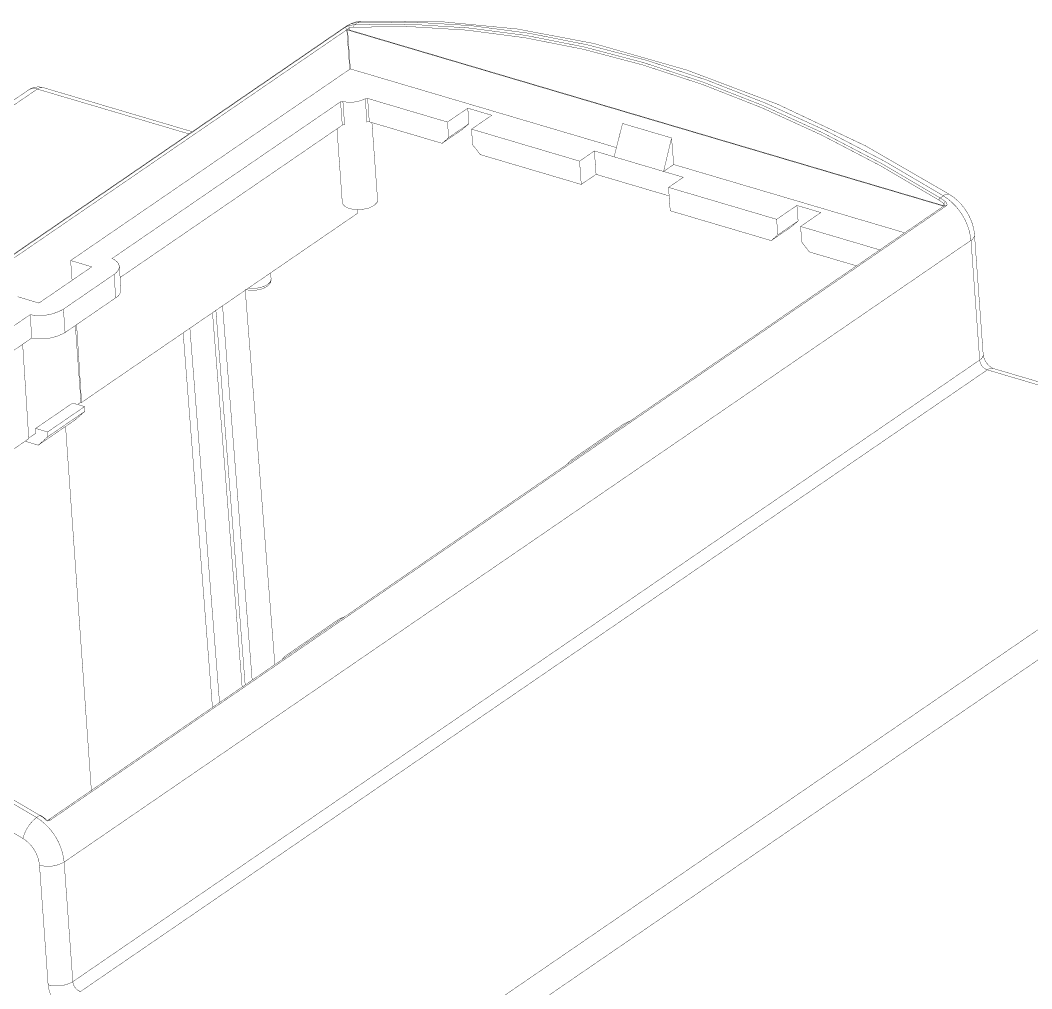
# Model space of a CAD drawing. Header units: inches. Extents: x 0 to 35.2, y -0.7 to 15.9.
# Drawn here: x 31.67 to 33.172, y 12.066 to 13.504 of the extents above; entities that cross this region are included whole.
import ezdxf

# ---------------------------------------------------------------- set-up
doc = ezdxf.new("R2010")
doc.units = ezdxf.units.IN
doc.header["$MEASUREMENT"] = 0
doc.layers.add('Dimensions', color=6, linetype='Continuous')

msp = doc.modelspace()

# ---------------------------------------------------------------- linework, layer by layer
at = {"layer": 'Dimensions', "const_width": 0.0005}
for points in [[(32.1675, 13.5015, -0.038601), (32.1777, 13.503)], [(32.1777, 13.503, -0.068182), (32.5214, 13.4699)], [(32.1519, 13.493, -0.009733), (32.1532, 13.4938)], [(32.1519, 13.493, -0.125217), (32.1527, 13.493)], [(32.1527, 13.493, -0.314263), (32.1552, 13.4901)], [(32.1532, 13.4938, -0.014351), (32.1547, 13.4946)], [(32.1535, 13.495, -0.141545), (32.1712, 13.5007)], [(32.1538, 13.4947, -0.008529), (32.1582, 13.4974)], [(32.1547, 13.4946, -0.014068), (32.1564, 13.4954)], [(32.1567, 13.4913, -0.027592), (32.1552, 13.4901)], [(32.1564, 13.4954, -0.036632), (32.1592, 13.4965)], [(32.1564, 13.4898, -0.129194), (32.159, 13.4898)], [(32.1582, 13.4974, -0.070503), (32.1675, 13.5015)], [(32.1587, 13.493, -0.174348), (32.1585, 13.4954)], [(32.1585, 13.4954, -0.091984), (32.1588, 13.496)], [(32.1588, 13.496, -0.048112), (32.1592, 13.4965)], [(32.1587, 13.493, -0.049919), (32.1657, 13.494)], [(32.1592, 13.4965, -0.049919), (32.1665, 13.4975)], [(32.1657, 13.494, -0.306461), (32.1665, 13.4975)], [(32.5214, 13.4699, -0.082162), (33.0503, 13.2456)], [(32.1595, 13.4315, -0.085324), (32.1605, 13.432)], [(31.6824, 13.4006, -0.225811), (31.7047, 13.4042)], [(31.6824, 13.4006, -0.230341), (31.6956, 13.4021)], [(31.6956, 13.4021, -0.237149), (31.7047, 13.4042)], [(32.1459, 13.3832, -0.189175), (32.1494, 13.3837)], [(32.1826, 13.3878, -0.17426), (32.1494, 13.3837)], [(32.1826, 13.3878, -0.186019), (32.1861, 13.3882)], [(32.1851, 13.3531, -0.186019), (32.1886, 13.3535)], [(32.1485, 13.3485, -0.189175), (32.1519, 13.349)], [(33.0343, 13.2373, -0.166135), (33.0363, 13.2404)], [(33.0343, 13.2373, -0.029903), (33.0417, 13.232)], [(33.0363, 13.2404, -0.029903), (33.044, 13.2349)], [(33.041, 13.2436, -0.291684), (33.0503, 13.2456)], [(33.041, 13.2436, -0.229305), (33.082, 13.1775)], [(33.0417, 13.232, -0.016332), (33.042, 13.2327)], [(33.0417, 13.232, -0.023434), (33.0424, 13.231)], [(33.042, 13.2327, -0.049036), (33.043, 13.234)], [(33.043, 13.234, -0.054322), (33.044, 13.2349)], [(33.044, 13.2349, -0.112893), (33.046, 13.2325)], [(33.046, 13.2325, -0.078876), (33.0464, 13.2311)], [(33.0503, 13.2456, -0.137588), (33.0794, 13.2132)], [(33.0424, 13.231, -0.030101), (33.0426, 13.2304)], [(33.0424, 13.2278, -0.10119), (33.0425, 13.2287)], [(33.0425, 13.2287, -0.14246), (33.043, 13.2293)], [(33.0426, 13.2304, -0.050595), (33.0428, 13.2298)], [(33.0428, 13.2298, -0.053422), (33.0428, 13.2293)], [(33.043, 13.2293, -0.148287), (33.0437, 13.2296)], [(33.0437, 13.2296, -0.197606), (33.0455, 13.2289)], [(33.0464, 13.2311, -0.242607), (33.0455, 13.2289)], [(33.0794, 13.2132, -0.099659), (33.0872, 13.1856)], [(33.0872, 13.1856, -0.274621), (33.082, 13.1775)], [(32.0416, 13.1143, -0.088659), (32.0379, 13.11)], [(32.0425, 13.1196, -0.193026), (32.0416, 13.1143)], [(31.8199, 13.1043, -0.266423), (31.8121, 13.0922)], [(32.0191, 13.1036, -0.140613), (32.0042, 13.105)], [(32.0379, 13.11, -0.159117), (32.0191, 13.1036)], [(31.7344, 13.0753, -0.180116), (31.685, 13.0671)], [(31.7369, 13.0406, -0.180116), (31.6875, 13.0325)], [(33.1001, 13.0079, -0.27419), (33.0949, 12.9998)], [(33.1079, 12.9923, -0.164562), (33.1001, 13.0079)], [(33.1062, 12.9852, -0.290623), (33.0949, 12.9998)], [(33.1153, 12.9872, -0.121239), (33.1079, 12.9923)], [(33.1062, 12.9852, -0.237149), (33.1153, 12.9872)], [(32.5646, 12.9037, -0.064976), (32.5758, 12.9091)], [(32.4829, 12.8454, -0.12466), (32.4894, 12.8521)], [(32.141, 12.6133, -0.064976), (32.1522, 12.6187)], [(32.0592, 12.5549, -0.12466), (32.0658, 12.5617)], [(31.6743, 12.2895, -0.166135), (31.6946, 12.3206)], [(31.6946, 12.3206, -0.229305), (31.7355, 12.2544)], [(31.6993, 12.3238, -0.2917), (31.7002, 12.324)], [(31.6993, 12.3238, -0.029903), (31.707, 12.3183)], [(31.707, 12.3183, -0.171812), (31.7077, 12.3186)], [(31.71, 12.3166, -0.067849), (31.707, 12.3183)], [(31.7077, 12.3186, -0.436947), (31.7079, 12.3181)], [(31.7079, 12.3181, -0.028303), (31.7078, 12.3176)], [(31.7085, 12.3168, -0.014043), (31.7078, 12.3176)], [(31.7092, 12.3162, -0.038475), (31.7085, 12.3168)], [(31.71, 12.3156, -0.04622), (31.7092, 12.3162)], [(31.7117, 12.3161, -0.047526), (31.71, 12.3166)], [(31.7116, 12.3155, -0.10119), (31.7117, 12.3164)], [(31.7117, 12.3164, -0.14246), (31.7122, 12.317)], [(31.7133, 12.3161, -0.084806), (31.7117, 12.3161)], [(31.7122, 12.317, -0.148287), (31.7129, 12.3173)], [(31.7129, 12.3173, -0.197606), (31.7147, 12.3165)], [(31.7147, 12.3165, -0.064345), (31.7133, 12.3161)], [(31.7116, 12.3155, -0.259133), (31.71, 12.3156)], [(31.6743, 12.2895, -0.229305), (31.6989, 12.2498)], [(31.7355, 12.2544, -0.200602), (31.6989, 12.2498)], [(31.7484, 12.0768, -0.200602), (31.7117, 12.0722)], [(31.7597, 12.0621, -0.290623), (31.7484, 12.0768)], [(31.7398, 12.0306, -0.251052), (31.7117, 12.0722)]]:
    msp.add_lwpolyline(points, format="xyb", dxfattribs=at)
for points in [[(32.1712, 13.5007), (32.1744, 13.5024)], [(32.1744, 13.5024), (32.1777, 13.503)], [(30.807, 12.572), (32.1535, 13.495)], [(30.8211, 12.5807), (32.1519, 13.493)], [(30.829, 12.5809), (32.1552, 13.4901)], [(32.1552, 13.4901), (32.1595, 13.4315)], [(32.1564, 13.4898), (32.1605, 13.432)], [(32.1564, 13.4898), (33.0414, 13.2282)], [(32.1567, 13.4913), (32.1575, 13.4919)], [(32.1575, 13.4919), (32.1581, 13.4925)], [(32.1581, 13.4925), (32.1587, 13.493)], [(32.1587, 13.493), (32.159, 13.4898)], [(32.159, 13.4898), (33.0419, 13.2288)], [(32.1657, 13.494), (32.2488, 13.4948)], [(32.1665, 13.4975), (32.1712, 13.5007)], [(32.1665, 13.4975), (32.2497, 13.4983)], [(32.1712, 13.5007), (32.2544, 13.5015)], [(32.2488, 13.4948), (32.3335, 13.4896)], [(32.2497, 13.4983), (32.3346, 13.493)], [(32.2544, 13.5015), (32.3393, 13.4963)], [(32.3335, 13.4896), (32.4197, 13.4783)], [(32.3346, 13.493), (32.4208, 13.4818)], [(32.3393, 13.4963), (32.4255, 13.485)], [(32.4197, 13.4783), (32.5068, 13.4611)], [(32.4208, 13.4818), (32.5081, 13.4645)], [(32.4255, 13.485), (32.5128, 13.4677)], [(32.5068, 13.4611), (32.5947, 13.4379)], [(32.5081, 13.4645), (32.5961, 13.4413)], [(32.5128, 13.4677), (32.6009, 13.4446)], [(32.6009, 13.4446), (32.6893, 13.4156)], [(31.7451, 13.1475), (32.1595, 13.4315)], [(32.1605, 13.432), (32.5556, 13.3152)], [(32.5947, 13.4379), (32.6831, 13.409)], [(32.5961, 13.4413), (32.6846, 13.4123)], [(32.6846, 13.4123), (32.7732, 13.3776)], [(32.6893, 13.4156), (32.7779, 13.3808)], [(30.3359, 12.4776), (31.6824, 13.4006)], [(30.3491, 12.4791), (31.6956, 13.4021)], [(31.6956, 13.4021), (31.9209, 13.3355)], [(31.7047, 13.4042), (31.9257, 13.3388)], [(32.6831, 13.409), (32.7715, 13.3743)], [(31.8066, 13.1505), (32.1459, 13.3832)], [(32.1459, 13.3832), (32.1485, 13.3485)], [(32.1494, 13.3837), (32.1519, 13.349)], [(32.1826, 13.3878), (32.1851, 13.3531)], [(32.1861, 13.3882), (32.3047, 13.3531)], [(32.1861, 13.3882), (32.1886, 13.3535)], [(32.3047, 13.3531), (32.3348, 13.3737)], [(32.3348, 13.3737), (32.3705, 13.3632)], [(32.3348, 13.3737), (32.3366, 13.3507)], [(32.7715, 13.3743), (32.8598, 13.334)], [(32.7732, 13.3776), (32.8615, 13.3373)], [(32.7779, 13.3808), (32.8662, 13.3405)], [(32.1886, 13.3535), (32.2967, 13.3215)], [(32.1925, 13.3523), (32.2009, 13.2373)], [(32.3047, 13.3531), (32.3064, 13.33)], [(32.3404, 13.3426), (32.3705, 13.3632)], [(31.8186, 13.1223), (32.1485, 13.3485)], [(32.1406, 13.3431), (32.1485, 13.2335)], [(32.2967, 13.3215), (32.327, 13.3423)], [(32.3064, 13.33), (32.3366, 13.3507)], [(32.327, 13.3423), (32.3366, 13.3507)], [(32.3404, 13.3426), (32.5008, 13.2951)], [(32.3404, 13.3426), (32.342, 13.3194)], [(32.5521, 13.3015), (32.5646, 13.351)], [(32.5646, 13.351), (32.6374, 13.3295)], [(32.8615, 13.3373), (32.9494, 13.2915)], [(32.8662, 13.3405), (32.9541, 13.2947)], [(32.2967, 13.3215), (32.3064, 13.33)], [(32.6255, 13.2798), (32.6374, 13.3295)], [(32.6374, 13.3295), (32.6406, 13.2901)], [(32.8598, 13.334), (32.9475, 13.2883)], [(32.342, 13.3194), (32.3534, 13.3048)], [(32.5008, 13.2951), (32.5228, 13.3102)], [(32.5228, 13.3102), (32.5521, 13.3015)], [(32.5228, 13.3102), (32.5253, 13.2755)], [(32.3534, 13.3048), (32.5033, 13.2605)], [(32.5008, 13.2951), (32.5033, 13.2605)], [(32.5521, 13.3015), (32.6255, 13.2798)], [(32.9541, 13.2947), (33.041, 13.2436)], [(32.6255, 13.2798), (32.6406, 13.2901)], [(32.6255, 13.2798), (32.6549, 13.2711)], [(32.6406, 13.2901), (32.9837, 13.1887)], [(32.9475, 13.2883), (33.0343, 13.2373)], [(32.9494, 13.2915), (33.0363, 13.2404)], [(32.5033, 13.2605), (32.5253, 13.2755)], [(32.5253, 13.2755), (32.6339, 13.2434)], [(32.6329, 13.2561), (32.6549, 13.2711)], [(32.6329, 13.2561), (32.7934, 13.2087)], [(32.6329, 13.2561), (32.6354, 13.2214)], [(32.1485, 13.2335), (32.1488, 13.2322)], [(32.1488, 13.2322), (32.1522, 13.2278)], [(32.1957, 13.2292), (32.2001, 13.2338)], [(32.2001, 13.2338), (32.2009, 13.2373)], [(33.0363, 13.2404), (33.041, 13.2436)], [(33.0417, 13.232), (33.0419, 13.2288)], [(31.7122, 12.3171), (33.043, 13.2294)], [(31.7147, 12.3165), (33.0455, 13.2289)], [(31.7614, 12.9368), (32.1709, 13.2175)], [(32.1522, 13.2278), (32.159, 13.2246)], [(32.159, 13.2246), (32.1682, 13.2231)], [(32.1682, 13.2231), (32.1784, 13.2234)], [(32.1705, 13.223), (32.1709, 13.2175)], [(32.1784, 13.2234), (32.1881, 13.2255)], [(32.1881, 13.2255), (32.1957, 13.2292)], [(32.6354, 13.2214), (32.7854, 13.1771)], [(32.7934, 13.2087), (32.8235, 13.2293)], [(32.8235, 13.2293), (32.8591, 13.2188)], [(32.8235, 13.2293), (32.8253, 13.2063)], [(32.829, 13.1981), (32.8591, 13.2188)], [(33.0419, 13.2288), (33.0421, 13.2288)], [(33.0429, 13.2294), (33.0429, 13.2294)], [(32.7934, 13.2087), (32.7951, 13.1855)], [(32.7951, 13.1855), (32.8253, 13.2063)], [(32.8157, 13.1979), (32.8253, 13.2063)], [(32.7854, 13.1771), (32.8157, 13.1979)], [(32.829, 13.1981), (32.9467, 13.1633)], [(32.829, 13.1981), (32.8307, 13.175)], [(31.7355, 12.2544), (33.082, 13.1775)], [(32.7854, 13.1771), (32.7951, 13.1855)], [(32.8307, 13.175), (32.842, 13.1603)], [(33.082, 13.1775), (33.0949, 12.9998)], [(33.0872, 13.1856), (33.1001, 13.0079)], [(32.842, 13.1603), (32.9121, 13.1396)], [(31.7451, 13.1475), (31.7473, 13.1181)], [(31.7451, 13.1475), (31.7766, 13.1382)], [(31.8066, 13.1505), (31.8109, 13.1482)], [(31.8109, 13.1482), (31.8141, 13.1456)], [(31.8141, 13.1456), (31.8163, 13.1426)], [(31.8163, 13.1426), (31.8173, 13.1395)], [(31.6981, 13.0844), (31.7766, 13.1382)], [(31.7344, 13.0753), (31.8096, 13.1269)], [(31.8096, 13.1269), (31.8132, 13.1298)], [(31.8096, 13.1269), (31.8121, 13.0922)], [(31.8132, 13.1298), (31.8157, 13.133)], [(31.8157, 13.133), (31.8171, 13.1362)], [(31.8171, 13.1362), (31.8173, 13.1395)], [(31.8174, 13.139), (31.8199, 13.1043)], [(32.0422, 13.1292), (32.0428, 13.1197)], [(32.0305, 13.1085), (32.0378, 13.1119)], [(32.0378, 13.1119), (32.042, 13.1163)], [(32.042, 13.1163), (32.0428, 13.1197)], [(32.0044, 13.1033), (32.0484, 12.5475)], [(32.0088, 13.1063), (32.0115, 13.1061)], [(32.0115, 13.1061), (32.0212, 13.1064)], [(32.0212, 13.1064), (32.0305, 13.1085)], [(31.6667, 13.0937), (31.6981, 13.0844)], [(31.7369, 13.0406), (31.8121, 13.0922)], [(31.5849, 12.9986), (31.685, 13.0671)], [(31.685, 13.0671), (31.6875, 13.0325)], [(31.7344, 13.0753), (31.7369, 13.0406)], [(31.9558, 13.07), (31.9998, 12.5142)], [(31.9608, 13.0735), (32.0043, 12.5173)], [(31.9707, 13.0802), (32.0147, 12.5244)], [(31.754, 13.0523), (31.7614, 12.9368)], [(31.7521, 13.0511), (31.7604, 12.9371)], [(31.9122, 13.0401), (31.9557, 12.484)], [(31.9222, 13.0469), (31.9662, 12.4912)], [(31.5874, 12.9639), (31.6875, 13.0325)], [(31.6739, 13.0232), (31.683, 12.883)], [(31.7484, 12.0768), (33.0949, 12.9998)], [(31.7597, 12.0621), (33.1062, 12.9852)], [(33.1062, 12.9852), (33.552, 12.8534)], [(33.1153, 12.9872), (33.5612, 12.8554)], [(31.6932, 12.8983), (31.7481, 12.9359)], [(31.7481, 12.9359), (31.7659, 12.9307)], [(31.7555, 12.9337), (31.7604, 12.9371)], [(31.7604, 12.9371), (31.7614, 12.9368)], [(31.711, 12.893), (31.7659, 12.9307)], [(31.7115, 12.8861), (31.7664, 12.9237)], [(31.752, 12.911), (31.7664, 12.9237)], [(31.7659, 12.9307), (31.7664, 12.9237)], [(31.6971, 12.8734), (31.752, 12.911)], [(32.4894, 12.8521), (32.5646, 12.9037)], [(31.6829, 12.884), (31.6937, 12.8913)], [(31.6932, 12.8983), (31.6937, 12.8913)], [(31.6932, 12.8983), (31.711, 12.893)], [(31.711, 12.893), (31.7115, 12.8861)], [(31.7376, 12.9012), (31.7759, 12.3607)], [(31.3378, 12.6463), (31.683, 12.883)], [(31.6775, 12.8792), (31.6971, 12.8734)], [(31.6971, 12.8734), (31.7115, 12.8861)], [(32.2055, 11.9303), (33.552, 12.8534)], [(32.2282, 11.901), (33.5747, 12.8241)], [(32.0658, 12.5617), (32.141, 12.6133)], [(31.6076, 12.3716), (31.6946, 12.3206)], [(31.6123, 12.3749), (31.6993, 12.3238)], [(31.5885, 12.3399), (31.6743, 12.2895)], [(31.6946, 12.3206), (31.6993, 12.3238)], [(31.7002, 12.324), (31.7078, 12.3186)], [(31.6989, 12.2498), (31.7117, 12.0722)], [(31.7355, 12.2544), (31.7484, 12.0768)]]:
    msp.add_lwpolyline(points, dxfattribs=at)
at = {"layer": 'Dimensions', "const_width": 0.00025}
for points in [[(32.1742, 13.5024, 1), (32.1745, 13.5024, 1)], [(32.1742, 13.5024, 1), (32.1745, 13.5024, 1)], [(32.1776, 13.503, 1), (32.1779, 13.503, 1)], [(32.1776, 13.503, 1), (32.1779, 13.503, 1)], [(32.1776, 13.503, 1), (32.1779, 13.503, 1)], [(32.1518, 13.493, 1), (32.152, 13.493, 1)], [(32.1518, 13.493, 1), (32.152, 13.493, 1)], [(32.1518, 13.493, 1), (32.152, 13.493, 1)], [(32.1526, 13.493, 1), (32.1528, 13.493, 1)], [(32.1526, 13.493, 1), (32.1528, 13.493, 1)], [(32.1531, 13.4938, 1), (32.1533, 13.4938, 1)], [(32.1531, 13.4938, 1), (32.1533, 13.4938, 1)], [(32.1534, 13.495, 1), (32.1537, 13.495, 1)], [(32.1534, 13.495, 1), (32.1537, 13.495, 1)], [(32.1537, 13.4947, 1), (32.1539, 13.4947, 1)], [(32.1546, 13.4946, 1), (32.1549, 13.4946, 1)], [(32.1546, 13.4946, 1), (32.1549, 13.4946, 1)], [(32.1551, 13.4901, 1), (32.1554, 13.4901, 1)], [(32.1551, 13.4901, 1), (32.1554, 13.4901, 1)], [(32.1551, 13.4901, 1), (32.1554, 13.4901, 1)], [(32.1551, 13.4901, 1), (32.1554, 13.4901, 1)], [(32.1562, 13.4954, 1), (32.1565, 13.4954, 1)], [(32.1562, 13.4954, 1), (32.1565, 13.4954, 1)], [(32.1562, 13.4898, 1), (32.1565, 13.4898, 1)], [(32.1562, 13.4898, 1), (32.1565, 13.4898, 1)], [(32.1562, 13.4898, 1), (32.1565, 13.4898, 1)], [(32.1566, 13.4913, 1), (32.1569, 13.4913, 1)], [(32.1566, 13.4913, 1), (32.1569, 13.4913, 1)], [(32.1573, 13.4919, 1), (32.1576, 13.4919, 1)], [(32.1573, 13.4919, 1), (32.1576, 13.4919, 1)], [(32.158, 13.4925, 1), (32.1583, 13.4925, 1)], [(32.158, 13.4925, 1), (32.1583, 13.4925, 1)], [(32.1581, 13.4974, 1), (32.1583, 13.4974, 1)], [(32.1581, 13.4974, 1), (32.1583, 13.4974, 1)], [(32.1584, 13.4954, 1), (32.1586, 13.4954, 1)], [(32.1584, 13.4954, 1), (32.1586, 13.4954, 1)], [(32.1587, 13.496, 1), (32.1589, 13.496, 1)], [(32.1587, 13.496, 1), (32.1589, 13.496, 1)], [(32.1586, 13.493, 1), (32.1588, 13.493, 1)], [(32.1586, 13.493, 1), (32.1588, 13.493, 1)], [(32.1586, 13.493, 1), (32.1588, 13.493, 1)], [(32.1586, 13.493, 1), (32.1588, 13.493, 1)], [(32.1588, 13.4898, 1), (32.1591, 13.4898, 1)], [(32.1588, 13.4898, 1), (32.1591, 13.4898, 1)], [(32.1588, 13.4898, 1), (32.1591, 13.4898, 1)], [(32.1591, 13.4965, 1), (32.1593, 13.4965, 1)], [(32.1591, 13.4965, 1), (32.1593, 13.4965, 1)], [(32.1591, 13.4965, 1), (32.1593, 13.4965, 1)], [(32.1655, 13.494, 1), (32.1658, 13.494, 1)], [(32.1655, 13.494, 1), (32.1658, 13.494, 1)], [(32.1655, 13.494, 1), (32.1658, 13.494, 1)], [(32.1663, 13.4975, 1), (32.1666, 13.4975, 1)], [(32.1663, 13.4975, 1), (32.1666, 13.4975, 1)], [(32.1663, 13.4975, 1), (32.1666, 13.4975, 1)], [(32.1663, 13.4975, 1), (32.1666, 13.4975, 1)], [(32.1674, 13.5015, 1), (32.1677, 13.5015, 1)], [(32.1674, 13.5015, 1), (32.1677, 13.5015, 1)], [(32.171, 13.5007, 1), (32.1713, 13.5007, 1)], [(32.171, 13.5007, 1), (32.1713, 13.5007, 1)], [(32.171, 13.5007, 1), (32.1713, 13.5007, 1)], [(32.171, 13.5007, 1), (32.1713, 13.5007, 1)], [(32.2486, 13.4948, 1), (32.2489, 13.4948, 1)], [(32.2486, 13.4948, 1), (32.2489, 13.4948, 1)], [(32.2495, 13.4983, 1), (32.2498, 13.4983, 1)], [(32.2495, 13.4983, 1), (32.2498, 13.4983, 1)], [(32.2543, 13.5015, 1), (32.2545, 13.5015, 1)], [(32.2543, 13.5015, 1), (32.2545, 13.5015, 1)], [(32.3334, 13.4896, 1), (32.3337, 13.4896, 1)], [(32.3334, 13.4896, 1), (32.3337, 13.4896, 1)], [(32.3344, 13.493, 1), (32.3347, 13.493, 1)], [(32.3344, 13.493, 1), (32.3347, 13.493, 1)], [(32.3391, 13.4963, 1), (32.3394, 13.4963, 1)], [(32.3391, 13.4963, 1), (32.3394, 13.4963, 1)], [(32.4195, 13.4783, 1), (32.4198, 13.4783, 1)], [(32.4195, 13.4783, 1), (32.4198, 13.4783, 1)], [(32.4207, 13.4818, 1), (32.4209, 13.4818, 1)], [(32.4207, 13.4818, 1), (32.4209, 13.4818, 1)], [(32.4254, 13.485, 1), (32.4256, 13.485, 1)], [(32.4254, 13.485, 1), (32.4256, 13.485, 1)], [(32.5067, 13.4611, 1), (32.507, 13.4611, 1)], [(32.5067, 13.4611, 1), (32.507, 13.4611, 1)], [(32.508, 13.4645, 1), (32.5082, 13.4645, 1)], [(32.508, 13.4645, 1), (32.5082, 13.4645, 1)], [(32.5127, 13.4677, 1), (32.5129, 13.4677, 1)], [(32.5127, 13.4677, 1), (32.5129, 13.4677, 1)], [(32.5212, 13.4699, 1), (32.5215, 13.4699, 1)], [(32.5212, 13.4699, 1), (32.5215, 13.4699, 1)], [(32.6007, 13.4446, 1), (32.601, 13.4446, 1)], [(32.6007, 13.4446, 1), (32.601, 13.4446, 1)], [(32.1594, 13.4315, 1), (32.1596, 13.4315, 1)], [(32.1594, 13.4315, 1), (32.1596, 13.4315, 1)], [(32.1594, 13.4315, 1), (32.1596, 13.4315, 1)], [(32.1604, 13.432, 1), (32.1607, 13.432, 1)], [(32.1604, 13.432, 1), (32.1607, 13.432, 1)], [(32.1604, 13.432, 1), (32.1607, 13.432, 1)], [(32.5946, 13.4379, 1), (32.5949, 13.4379, 1)], [(32.5946, 13.4379, 1), (32.5949, 13.4379, 1)], [(32.596, 13.4413, 1), (32.5963, 13.4413, 1)], [(32.596, 13.4413, 1), (32.5963, 13.4413, 1)], [(32.6845, 13.4123, 1), (32.6847, 13.4123, 1)], [(32.6845, 13.4123, 1), (32.6847, 13.4123, 1)], [(32.6892, 13.4156, 1), (32.6894, 13.4156, 1)], [(32.6892, 13.4156, 1), (32.6894, 13.4156, 1)], [(31.6823, 13.4006, 1), (31.6826, 13.4006, 1)], [(31.6823, 13.4006, 1), (31.6826, 13.4006, 1)], [(31.6823, 13.4006, 1), (31.6826, 13.4006, 1)], [(31.6955, 13.4021, 1), (31.6957, 13.4021, 1)], [(31.6955, 13.4021, 1), (31.6957, 13.4021, 1)], [(31.6955, 13.4021, 1), (31.6957, 13.4021, 1)], [(31.6955, 13.4021, 1), (31.6957, 13.4021, 1)], [(31.7046, 13.4042, 1), (31.7048, 13.4042, 1)], [(31.7046, 13.4042, 1), (31.7048, 13.4042, 1)], [(31.7046, 13.4042, 1), (31.7048, 13.4042, 1)], [(32.683, 13.409, 1), (32.6832, 13.409, 1)], [(32.683, 13.409, 1), (32.6832, 13.409, 1)], [(32.1458, 13.3832, 1), (32.1461, 13.3832, 1)], [(32.1458, 13.3832, 1), (32.1461, 13.3832, 1)], [(32.1458, 13.3832, 1), (32.1461, 13.3832, 1)], [(32.1493, 13.3837, 1), (32.1495, 13.3837, 1)], [(32.1493, 13.3837, 1), (32.1495, 13.3837, 1)], [(32.1493, 13.3837, 1), (32.1495, 13.3837, 1)], [(32.1825, 13.3878, 1), (32.1827, 13.3878, 1)], [(32.1825, 13.3878, 1), (32.1827, 13.3878, 1)], [(32.1825, 13.3878, 1), (32.1827, 13.3878, 1)], [(32.186, 13.3882, 1), (32.1862, 13.3882, 1)], [(32.186, 13.3882, 1), (32.1862, 13.3882, 1)], [(32.186, 13.3882, 1), (32.1862, 13.3882, 1)], [(32.3347, 13.3737, 1), (32.3349, 13.3737, 1)], [(32.3347, 13.3737, 1), (32.3349, 13.3737, 1)], [(32.3347, 13.3737, 1), (32.3349, 13.3737, 1)], [(32.7714, 13.3743, 1), (32.7717, 13.3743, 1)], [(32.7714, 13.3743, 1), (32.7717, 13.3743, 1)], [(32.7731, 13.3776, 1), (32.7733, 13.3776, 1)], [(32.7731, 13.3776, 1), (32.7733, 13.3776, 1)], [(32.7778, 13.3808, 1), (32.778, 13.3808, 1)], [(32.7778, 13.3808, 1), (32.778, 13.3808, 1)], [(32.185, 13.3531, 1), (32.1852, 13.3531, 1)], [(32.185, 13.3531, 1), (32.1852, 13.3531, 1)], [(32.1885, 13.3535, 1), (32.1887, 13.3535, 1)], [(32.1885, 13.3535, 1), (32.1887, 13.3535, 1)], [(32.1885, 13.3535, 1), (32.1887, 13.3535, 1)], [(32.1924, 13.3523, 1), (32.1927, 13.3523, 1)], [(32.3046, 13.3531, 1), (32.3048, 13.3531, 1)], [(32.3046, 13.3531, 1), (32.3048, 13.3531, 1)], [(32.3046, 13.3531, 1), (32.3048, 13.3531, 1)], [(32.3703, 13.3632, 1), (32.3706, 13.3632, 1)], [(32.3703, 13.3632, 1), (32.3706, 13.3632, 1)], [(31.9256, 13.3388, 1), (31.9258, 13.3388, 1)], [(32.1405, 13.3431, 1), (32.1407, 13.3431, 1)], [(32.1483, 13.3485, 1), (32.1486, 13.3485, 1)], [(32.1483, 13.3485, 1), (32.1486, 13.3485, 1)], [(32.1483, 13.3485, 1), (32.1486, 13.3485, 1)], [(32.1518, 13.349, 1), (32.1521, 13.349, 1)], [(32.1518, 13.349, 1), (32.1521, 13.349, 1)], [(32.3269, 13.3423, 1), (32.3272, 13.3423, 1)], [(32.3269, 13.3423, 1), (32.3272, 13.3423, 1)], [(32.3365, 13.3507, 1), (32.3367, 13.3507, 1)], [(32.3365, 13.3507, 1), (32.3367, 13.3507, 1)], [(32.3365, 13.3507, 1), (32.3367, 13.3507, 1)], [(32.3402, 13.3426, 1), (32.3405, 13.3426, 1)], [(32.3402, 13.3426, 1), (32.3405, 13.3426, 1)], [(32.3402, 13.3426, 1), (32.3405, 13.3426, 1)], [(32.5645, 13.351, 1), (32.5647, 13.351, 1)], [(32.5645, 13.351, 1), (32.5647, 13.351, 1)], [(32.8614, 13.3373, 1), (32.8617, 13.3373, 1)], [(32.8614, 13.3373, 1), (32.8617, 13.3373, 1)], [(32.8661, 13.3405, 1), (32.8664, 13.3405, 1)], [(32.8661, 13.3405, 1), (32.8664, 13.3405, 1)], [(31.9207, 13.3355, 1), (31.921, 13.3355, 1)], [(32.3063, 13.33, 1), (32.3065, 13.33, 1)], [(32.3063, 13.33, 1), (32.3065, 13.33, 1)], [(32.3063, 13.33, 1), (32.3065, 13.33, 1)], [(32.6373, 13.3295, 1), (32.6375, 13.3295, 1)], [(32.6373, 13.3295, 1), (32.6375, 13.3295, 1)], [(32.6373, 13.3295, 1), (32.6375, 13.3295, 1)], [(32.8596, 13.334, 1), (32.8599, 13.334, 1)], [(32.8596, 13.334, 1), (32.8599, 13.334, 1)], [(32.2966, 13.3215, 1), (32.2969, 13.3215, 1)], [(32.2966, 13.3215, 1), (32.2969, 13.3215, 1)], [(32.2966, 13.3215, 1), (32.2969, 13.3215, 1)], [(32.3419, 13.3194, 1), (32.3422, 13.3194, 1)], [(32.3419, 13.3194, 1), (32.3422, 13.3194, 1)], [(32.5226, 13.3102, 1), (32.5229, 13.3102, 1)], [(32.5226, 13.3102, 1), (32.5229, 13.3102, 1)], [(32.5226, 13.3102, 1), (32.5229, 13.3102, 1)], [(32.5555, 13.3152, 1), (32.5557, 13.3152, 1)], [(32.3532, 13.3048, 1), (32.3535, 13.3048, 1)], [(32.3532, 13.3048, 1), (32.3535, 13.3048, 1)], [(32.5007, 13.2951, 1), (32.5009, 13.2951, 1)], [(32.5007, 13.2951, 1), (32.5009, 13.2951, 1)], [(32.5007, 13.2951, 1), (32.5009, 13.2951, 1)], [(32.552, 13.3015, 1), (32.5523, 13.3015, 1)], [(32.552, 13.3015, 1), (32.5523, 13.3015, 1)], [(32.552, 13.3015, 1), (32.5523, 13.3015, 1)], [(32.9539, 13.2947, 1), (32.9542, 13.2947, 1)], [(32.9539, 13.2947, 1), (32.9542, 13.2947, 1)], [(32.6254, 13.2798, 1), (32.6257, 13.2798, 1)], [(32.6254, 13.2798, 1), (32.6257, 13.2798, 1)], [(32.6254, 13.2798, 1), (32.6257, 13.2798, 1)], [(32.6254, 13.2798, 1), (32.6257, 13.2798, 1)], [(32.6404, 13.2901, 1), (32.6407, 13.2901, 1)], [(32.6404, 13.2901, 1), (32.6407, 13.2901, 1)], [(32.6404, 13.2901, 1), (32.6407, 13.2901, 1)], [(32.9473, 13.2883, 1), (32.9476, 13.2883, 1)], [(32.9473, 13.2883, 1), (32.9476, 13.2883, 1)], [(32.9492, 13.2915, 1), (32.9495, 13.2915, 1)], [(32.9492, 13.2915, 1), (32.9495, 13.2915, 1)], [(32.5252, 13.2755, 1), (32.5254, 13.2755, 1)], [(32.5252, 13.2755, 1), (32.5254, 13.2755, 1)], [(32.5252, 13.2755, 1), (32.5254, 13.2755, 1)], [(32.6548, 13.2711, 1), (32.655, 13.2711, 1)], [(32.6548, 13.2711, 1), (32.655, 13.2711, 1)], [(32.5032, 13.2605, 1), (32.5034, 13.2605, 1)], [(32.5032, 13.2605, 1), (32.5034, 13.2605, 1)], [(32.5032, 13.2605, 1), (32.5034, 13.2605, 1)], [(32.6328, 13.2561, 1), (32.6331, 13.2561, 1)], [(32.6328, 13.2561, 1), (32.6331, 13.2561, 1)], [(32.6328, 13.2561, 1), (32.6331, 13.2561, 1)], [(32.1484, 13.2335, 1), (32.1486, 13.2335, 1)], [(32.1484, 13.2335, 1), (32.1486, 13.2335, 1)], [(32.1486, 13.2322, 1), (32.1489, 13.2322, 1)], [(32.1486, 13.2322, 1), (32.1489, 13.2322, 1)], [(32.2, 13.2338, 1), (32.2002, 13.2338, 1)], [(32.2, 13.2338, 1), (32.2002, 13.2338, 1)], [(32.2007, 13.2373, 1), (32.201, 13.2373, 1)], [(32.2007, 13.2373, 1), (32.201, 13.2373, 1)], [(32.6337, 13.2434, 1), (32.634, 13.2434, 1)], [(33.0342, 13.2373, 1), (33.0344, 13.2373, 1)], [(33.0342, 13.2373, 1), (33.0344, 13.2373, 1)], [(33.0342, 13.2373, 1), (33.0344, 13.2373, 1)], [(33.0362, 13.2404, 1), (33.0365, 13.2404, 1)], [(33.0362, 13.2404, 1), (33.0365, 13.2404, 1)], [(33.0362, 13.2404, 1), (33.0365, 13.2404, 1)], [(33.0362, 13.2404, 1), (33.0365, 13.2404, 1)], [(33.0409, 13.2436, 1), (33.0412, 13.2436, 1)], [(33.0409, 13.2436, 1), (33.0412, 13.2436, 1)], [(33.0409, 13.2436, 1), (33.0412, 13.2436, 1)], [(33.0409, 13.2436, 1), (33.0412, 13.2436, 1)], [(33.0416, 13.232, 1), (33.0418, 13.232, 1)], [(33.0416, 13.232, 1), (33.0418, 13.232, 1)], [(33.0416, 13.232, 1), (33.0418, 13.232, 1)], [(33.0416, 13.232, 1), (33.0418, 13.232, 1)], [(33.0419, 13.2327, 1), (33.0421, 13.2327, 1)], [(33.0419, 13.2327, 1), (33.0421, 13.2327, 1)], [(33.0428, 13.234, 1), (33.0431, 13.234, 1)], [(33.0428, 13.234, 1), (33.0431, 13.234, 1)], [(33.0439, 13.2349, 1), (33.0442, 13.2349, 1)], [(33.0439, 13.2349, 1), (33.0442, 13.2349, 1)], [(33.0439, 13.2349, 1), (33.0442, 13.2349, 1)], [(33.0459, 13.2325, 1), (33.0462, 13.2325, 1)], [(33.0459, 13.2325, 1), (33.0462, 13.2325, 1)], [(33.0502, 13.2456, 1), (33.0504, 13.2456, 1)], [(33.0502, 13.2456, 1), (33.0504, 13.2456, 1)], [(33.0502, 13.2456, 1), (33.0504, 13.2456, 1)], [(32.152, 13.2278, 1), (32.1523, 13.2278, 1)], [(32.152, 13.2278, 1), (32.1523, 13.2278, 1)], [(32.1589, 13.2246, 1), (32.1591, 13.2246, 1)], [(32.1589, 13.2246, 1), (32.1591, 13.2246, 1)], [(32.1681, 13.2231, 1), (32.1684, 13.2231, 1)], [(32.1681, 13.2231, 1), (32.1684, 13.2231, 1)], [(32.1704, 13.223, 1), (32.1707, 13.223, 1)], [(32.1708, 13.2175, 1), (32.1711, 13.2175, 1)], [(32.1708, 13.2175, 1), (32.1711, 13.2175, 1)], [(32.1783, 13.2234, 1), (32.1786, 13.2234, 1)], [(32.1783, 13.2234, 1), (32.1786, 13.2234, 1)], [(32.1879, 13.2255, 1), (32.1882, 13.2255, 1)], [(32.1879, 13.2255, 1), (32.1882, 13.2255, 1)], [(32.1955, 13.2292, 1), (32.1958, 13.2292, 1)], [(32.1955, 13.2292, 1), (32.1958, 13.2292, 1)], [(32.6353, 13.2214, 1), (32.6356, 13.2214, 1)], [(32.6353, 13.2214, 1), (32.6356, 13.2214, 1)], [(32.8234, 13.2293, 1), (32.8236, 13.2293, 1)], [(32.8234, 13.2293, 1), (32.8236, 13.2293, 1)], [(32.8234, 13.2293, 1), (32.8236, 13.2293, 1)], [(32.859, 13.2188, 1), (32.8593, 13.2188, 1)], [(32.859, 13.2188, 1), (32.8593, 13.2188, 1)], [(33.0412, 13.2282, 1), (33.0415, 13.2282, 1)], [(33.0418, 13.2288, 1), (33.0421, 13.2288, 1)], [(33.0418, 13.2288, 1), (33.0421, 13.2288, 1)], [(33.0418, 13.2288, 1), (33.0421, 13.2288, 1)], [(33.042, 13.2288, 1), (33.0423, 13.2288, 1)], [(33.0422, 13.231, 1), (33.0425, 13.231, 1)], [(33.0422, 13.231, 1), (33.0425, 13.231, 1)], [(33.0423, 13.2278, 1), (33.0425, 13.2278, 1)], [(33.0424, 13.2287, 1), (33.0427, 13.2287, 1)], [(33.0424, 13.2287, 1), (33.0427, 13.2287, 1)], [(33.0425, 13.2304, 1), (33.0428, 13.2304, 1)], [(33.0425, 13.2304, 1), (33.0428, 13.2304, 1)], [(33.0427, 13.2298, 1), (33.0429, 13.2298, 1)], [(33.0427, 13.2298, 1), (33.0429, 13.2298, 1)], [(33.0427, 13.2294, 1), (33.043, 13.2294, 1)], [(33.0427, 13.2293, 1), (33.043, 13.2293, 1)], [(33.0428, 13.2294, 1), (33.0431, 13.2294, 1)], [(33.0429, 13.2293, 1), (33.0431, 13.2293, 1)], [(33.0429, 13.2293, 1), (33.0431, 13.2293, 1)], [(33.0429, 13.2294, 1), (33.0432, 13.2294, 1)], [(33.0436, 13.2296, 1), (33.0439, 13.2296, 1)], [(33.0436, 13.2296, 1), (33.0439, 13.2296, 1)], [(33.0453, 13.2289, 1), (33.0456, 13.2289, 1)], [(33.0453, 13.2289, 1), (33.0456, 13.2289, 1)], [(33.0453, 13.2289, 1), (33.0456, 13.2289, 1)], [(33.0463, 13.2311, 1), (33.0466, 13.2311, 1)], [(33.0463, 13.2311, 1), (33.0466, 13.2311, 1)], [(32.7933, 13.2087, 1), (32.7935, 13.2087, 1)], [(32.7933, 13.2087, 1), (32.7935, 13.2087, 1)], [(32.7933, 13.2087, 1), (32.7935, 13.2087, 1)], [(32.8252, 13.2063, 1), (32.8254, 13.2063, 1)], [(32.8252, 13.2063, 1), (32.8254, 13.2063, 1)], [(32.8252, 13.2063, 1), (32.8254, 13.2063, 1)], [(33.0793, 13.2132, 1), (33.0795, 13.2132, 1)], [(33.0793, 13.2132, 1), (33.0795, 13.2132, 1)], [(32.8156, 13.1979, 1), (32.8158, 13.1979, 1)], [(32.8156, 13.1979, 1), (32.8158, 13.1979, 1)], [(32.8289, 13.1981, 1), (32.8292, 13.1981, 1)], [(32.8289, 13.1981, 1), (32.8292, 13.1981, 1)], [(32.8289, 13.1981, 1), (32.8292, 13.1981, 1)], [(32.9836, 13.1887, 1), (32.9838, 13.1887, 1)], [(32.7853, 13.1771, 1), (32.7855, 13.1771, 1)], [(32.7853, 13.1771, 1), (32.7855, 13.1771, 1)], [(32.7853, 13.1771, 1), (32.7855, 13.1771, 1)], [(32.7949, 13.1855, 1), (32.7952, 13.1855, 1)], [(32.7949, 13.1855, 1), (32.7952, 13.1855, 1)], [(32.7949, 13.1855, 1), (32.7952, 13.1855, 1)], [(32.8306, 13.175, 1), (32.8308, 13.175, 1)], [(32.8306, 13.175, 1), (32.8308, 13.175, 1)], [(33.0819, 13.1775, 1), (33.0821, 13.1775, 1)], [(33.0819, 13.1775, 1), (33.0821, 13.1775, 1)], [(33.0819, 13.1775, 1), (33.0821, 13.1775, 1)], [(33.0819, 13.1775, 1), (33.0821, 13.1775, 1)], [(33.0871, 13.1856, 1), (33.0873, 13.1856, 1)], [(33.0871, 13.1856, 1), (33.0873, 13.1856, 1)], [(33.0871, 13.1856, 1), (33.0873, 13.1856, 1)], [(32.8419, 13.1603, 1), (32.8422, 13.1603, 1)], [(32.8419, 13.1603, 1), (32.8422, 13.1603, 1)], [(32.9466, 13.1633, 1), (32.9468, 13.1633, 1)], [(31.745, 13.1475, 1), (31.7453, 13.1475, 1)], [(31.745, 13.1475, 1), (31.7453, 13.1475, 1)], [(31.745, 13.1475, 1), (31.7453, 13.1475, 1)], [(31.8064, 13.1505, 1), (31.8067, 13.1505, 1)], [(31.8064, 13.1505, 1), (31.8067, 13.1505, 1)], [(31.8107, 13.1482, 1), (31.811, 13.1482, 1)], [(31.8107, 13.1482, 1), (31.811, 13.1482, 1)], [(31.814, 13.1456, 1), (31.8143, 13.1456, 1)], [(31.814, 13.1456, 1), (31.8143, 13.1456, 1)], [(31.8162, 13.1426, 1), (31.8164, 13.1426, 1)], [(31.8162, 13.1426, 1), (31.8164, 13.1426, 1)], [(31.7765, 13.1382, 1), (31.7767, 13.1382, 1)], [(31.7765, 13.1382, 1), (31.7767, 13.1382, 1)], [(31.8094, 13.1269, 1), (31.8097, 13.1269, 1)], [(31.8094, 13.1269, 1), (31.8097, 13.1269, 1)], [(31.8094, 13.1269, 1), (31.8097, 13.1269, 1)], [(31.8131, 13.1298, 1), (31.8133, 13.1298, 1)], [(31.8131, 13.1298, 1), (31.8133, 13.1298, 1)], [(31.8156, 13.133, 1), (31.8159, 13.133, 1)], [(31.8156, 13.133, 1), (31.8159, 13.133, 1)], [(31.817, 13.1362, 1), (31.8173, 13.1362, 1)], [(31.817, 13.1362, 1), (31.8173, 13.1362, 1)], [(31.8172, 13.1395, 1), (31.8175, 13.1395, 1)], [(31.8172, 13.1395, 1), (31.8175, 13.1395, 1)], [(31.8173, 13.139, 1), (31.8175, 13.139, 1)], [(32.042, 13.1292, 1), (32.0423, 13.1292, 1)], [(32.912, 13.1396, 1), (32.9122, 13.1396, 1)], [(31.7471, 13.1181, 1), (31.7474, 13.1181, 1)], [(31.8185, 13.1223, 1), (31.8187, 13.1223, 1)], [(32.0376, 13.1119, 1), (32.0379, 13.1119, 1)], [(32.0376, 13.1119, 1), (32.0379, 13.1119, 1)], [(32.0415, 13.1143, 1), (32.0418, 13.1143, 1)], [(32.0415, 13.1143, 1), (32.0418, 13.1143, 1)], [(32.0419, 13.1163, 1), (32.0421, 13.1163, 1)], [(32.0419, 13.1163, 1), (32.0421, 13.1163, 1)], [(32.0424, 13.1196, 1), (32.0426, 13.1196, 1)], [(32.0426, 13.1197, 1), (32.0429, 13.1197, 1)], [(32.0426, 13.1197, 1), (32.0429, 13.1197, 1)], [(31.8198, 13.1043, 1), (31.82, 13.1043, 1)], [(31.8198, 13.1043, 1), (31.82, 13.1043, 1)], [(32.0041, 13.105, 1), (32.0044, 13.105, 1)], [(32.0042, 13.1033, 1), (32.0045, 13.1033, 1)], [(32.0087, 13.1063, 1), (32.0089, 13.1063, 1)], [(32.0113, 13.1061, 1), (32.0116, 13.1061, 1)], [(32.0113, 13.1061, 1), (32.0116, 13.1061, 1)], [(32.019, 13.1036, 1), (32.0193, 13.1036, 1)], [(32.019, 13.1036, 1), (32.0193, 13.1036, 1)], [(32.0211, 13.1064, 1), (32.0214, 13.1064, 1)], [(32.0211, 13.1064, 1), (32.0214, 13.1064, 1)], [(32.0304, 13.1085, 1), (32.0306, 13.1085, 1)], [(32.0304, 13.1085, 1), (32.0306, 13.1085, 1)], [(32.0378, 13.11, 1), (32.0381, 13.11, 1)], [(32.0378, 13.11, 1), (32.0381, 13.11, 1)], [(31.698, 13.0844, 1), (31.6983, 13.0844, 1)], [(31.698, 13.0844, 1), (31.6983, 13.0844, 1)], [(31.812, 13.0922, 1), (31.8122, 13.0922, 1)], [(31.812, 13.0922, 1), (31.8122, 13.0922, 1)], [(31.812, 13.0922, 1), (31.8122, 13.0922, 1)], [(31.6848, 13.0671, 1), (31.6851, 13.0671, 1)], [(31.6848, 13.0671, 1), (31.6851, 13.0671, 1)], [(31.6848, 13.0671, 1), (31.6851, 13.0671, 1)], [(31.7343, 13.0753, 1), (31.7345, 13.0753, 1)], [(31.7343, 13.0753, 1), (31.7345, 13.0753, 1)], [(31.7343, 13.0753, 1), (31.7345, 13.0753, 1)], [(31.9557, 13.07, 1), (31.9559, 13.07, 1)], [(31.9607, 13.0735, 1), (31.961, 13.0735, 1)], [(31.9706, 13.0802, 1), (31.9708, 13.0802, 1)], [(31.7538, 13.0523, 1), (31.7541, 13.0523, 1)], [(31.7368, 13.0406, 1), (31.737, 13.0406, 1)], [(31.7368, 13.0406, 1), (31.737, 13.0406, 1)], [(31.7368, 13.0406, 1), (31.737, 13.0406, 1)], [(31.752, 13.0511, 1), (31.7522, 13.0511, 1)], [(31.9121, 13.0401, 1), (31.9124, 13.0401, 1)], [(31.922, 13.0469, 1), (31.9223, 13.0469, 1)], [(31.6738, 13.0232, 1), (31.674, 13.0232, 1)], [(31.6873, 13.0325, 1), (31.6876, 13.0325, 1)], [(31.6873, 13.0325, 1), (31.6876, 13.0325, 1)], [(31.6873, 13.0325, 1), (31.6876, 13.0325, 1)], [(33.1, 13.0079, 1), (33.1002, 13.0079, 1)], [(33.1, 13.0079, 1), (33.1002, 13.0079, 1)], [(33.1, 13.0079, 1), (33.1002, 13.0079, 1)], [(33.0948, 12.9998, 1), (33.095, 12.9998, 1)], [(33.0948, 12.9998, 1), (33.095, 12.9998, 1)], [(33.0948, 12.9998, 1), (33.095, 12.9998, 1)], [(33.0948, 12.9998, 1), (33.095, 12.9998, 1)], [(33.1077, 12.9923, 1), (33.108, 12.9923, 1)], [(33.1077, 12.9923, 1), (33.108, 12.9923, 1)], [(33.1061, 12.9852, 1), (33.1063, 12.9852, 1)], [(33.1061, 12.9852, 1), (33.1063, 12.9852, 1)], [(33.1061, 12.9852, 1), (33.1063, 12.9852, 1)], [(33.1061, 12.9852, 1), (33.1063, 12.9852, 1)], [(33.1152, 12.9872, 1), (33.1154, 12.9872, 1)], [(33.1152, 12.9872, 1), (33.1154, 12.9872, 1)], [(33.1152, 12.9872, 1), (33.1154, 12.9872, 1)], [(31.748, 12.9359, 1), (31.7482, 12.9359, 1)], [(31.748, 12.9359, 1), (31.7482, 12.9359, 1)], [(31.7554, 12.9337, 1), (31.7557, 12.9337, 1)], [(31.7603, 12.9371, 1), (31.7605, 12.9371, 1)], [(31.7603, 12.9371, 1), (31.7605, 12.9371, 1)], [(31.7603, 12.9371, 1), (31.7605, 12.9371, 1)], [(31.7613, 12.9368, 1), (31.7616, 12.9368, 1)], [(31.7613, 12.9368, 1), (31.7616, 12.9368, 1)], [(31.7613, 12.9368, 1), (31.7616, 12.9368, 1)], [(31.7658, 12.9307, 1), (31.7661, 12.9307, 1)], [(31.7658, 12.9307, 1), (31.7661, 12.9307, 1)], [(31.7658, 12.9307, 1), (31.7661, 12.9307, 1)], [(31.7663, 12.9237, 1), (31.7666, 12.9237, 1)], [(31.7663, 12.9237, 1), (31.7666, 12.9237, 1)], [(31.7663, 12.9237, 1), (31.7666, 12.9237, 1)], [(31.7518, 12.911, 1), (31.7521, 12.911, 1)], [(31.7518, 12.911, 1), (31.7521, 12.911, 1)], [(32.5645, 12.9037, 1), (32.5647, 12.9037, 1)], [(32.5645, 12.9037, 1), (32.5647, 12.9037, 1)], [(32.5757, 12.9091, 1), (32.5759, 12.9091, 1)], [(31.6931, 12.8983, 1), (31.6933, 12.8983, 1)], [(31.6931, 12.8983, 1), (31.6933, 12.8983, 1)], [(31.6931, 12.8983, 1), (31.6933, 12.8983, 1)], [(31.6936, 12.8913, 1), (31.6938, 12.8913, 1)], [(31.6936, 12.8913, 1), (31.6938, 12.8913, 1)], [(31.7109, 12.893, 1), (31.7112, 12.893, 1)], [(31.7109, 12.893, 1), (31.7112, 12.893, 1)], [(31.7109, 12.893, 1), (31.7112, 12.893, 1)], [(31.7374, 12.9012, 1), (31.7377, 12.9012, 1)], [(31.6773, 12.8792, 1), (31.6776, 12.8792, 1)], [(31.6828, 12.884, 1), (31.683, 12.884, 1)], [(31.6829, 12.883, 1), (31.6831, 12.883, 1)], [(31.6829, 12.883, 1), (31.6831, 12.883, 1)], [(31.6969, 12.8734, 1), (31.6972, 12.8734, 1)], [(31.6969, 12.8734, 1), (31.6972, 12.8734, 1)], [(31.6969, 12.8734, 1), (31.6972, 12.8734, 1)], [(31.7114, 12.8861, 1), (31.7117, 12.8861, 1)], [(31.7114, 12.8861, 1), (31.7117, 12.8861, 1)], [(31.7114, 12.8861, 1), (31.7117, 12.8861, 1)], [(32.4827, 12.8454, 1), (32.483, 12.8454, 1)], [(32.4893, 12.8521, 1), (32.4895, 12.8521, 1)], [(32.4893, 12.8521, 1), (32.4895, 12.8521, 1)], [(32.152, 12.6187, 1), (32.1523, 12.6187, 1)], [(32.1408, 12.6133, 1), (32.1411, 12.6133, 1)], [(32.1408, 12.6133, 1), (32.1411, 12.6133, 1)], [(32.0656, 12.5617, 1), (32.0659, 12.5617, 1)], [(32.0656, 12.5617, 1), (32.0659, 12.5617, 1)], [(32.0483, 12.5475, 1), (32.0485, 12.5475, 1)], [(32.0591, 12.5549, 1), (32.0593, 12.5549, 1)], [(31.9997, 12.5142, 1), (31.9999, 12.5142, 1)], [(32.0042, 12.5173, 1), (32.0045, 12.5173, 1)], [(32.0146, 12.5244, 1), (32.0149, 12.5244, 1)], [(31.9556, 12.484, 1), (31.9559, 12.484, 1)], [(31.966, 12.4912, 1), (31.9663, 12.4912, 1)], [(31.7758, 12.3607, 1), (31.776, 12.3607, 1)], [(31.6944, 12.3206, 1), (31.6947, 12.3206, 1)], [(31.6944, 12.3206, 1), (31.6947, 12.3206, 1)], [(31.6944, 12.3206, 1), (31.6947, 12.3206, 1)], [(31.6944, 12.3206, 1), (31.6947, 12.3206, 1)], [(31.6991, 12.3238, 1), (31.6994, 12.3238, 1)], [(31.6991, 12.3238, 1), (31.6994, 12.3238, 1)], [(31.6991, 12.3238, 1), (31.6994, 12.3238, 1)], [(31.6991, 12.3238, 1), (31.6994, 12.3238, 1)], [(31.7001, 12.324, 1), (31.7003, 12.324, 1)], [(31.7001, 12.324, 1), (31.7003, 12.324, 1)], [(31.7068, 12.3183, 1), (31.7071, 12.3183, 1)], [(31.7068, 12.3183, 1), (31.7071, 12.3183, 1)], [(31.7068, 12.3183, 1), (31.7071, 12.3183, 1)], [(31.7076, 12.3186, 1), (31.7079, 12.3186, 1)], [(31.7076, 12.3186, 1), (31.7079, 12.3186, 1)], [(31.7076, 12.3176, 1), (31.7079, 12.3176, 1)], [(31.7076, 12.3176, 1), (31.7079, 12.3176, 1)], [(31.7077, 12.3186, 1), (31.708, 12.3186, 1)], [(31.7078, 12.3181, 1), (31.708, 12.3181, 1)], [(31.7078, 12.3181, 1), (31.708, 12.3181, 1)], [(31.7083, 12.3168, 1), (31.7086, 12.3168, 1)], [(31.7083, 12.3168, 1), (31.7086, 12.3168, 1)], [(31.7091, 12.3162, 1), (31.7093, 12.3162, 1)], [(31.7091, 12.3162, 1), (31.7093, 12.3162, 1)], [(31.7099, 12.3166, 1), (31.7102, 12.3166, 1)], [(31.7099, 12.3166, 1), (31.7102, 12.3166, 1)], [(31.7116, 12.3164, 1), (31.7119, 12.3164, 1)], [(31.7116, 12.3164, 1), (31.7119, 12.3164, 1)], [(31.7116, 12.3161, 1), (31.7119, 12.3161, 1)], [(31.7116, 12.3161, 1), (31.7119, 12.3161, 1)], [(31.7121, 12.317, 1), (31.7123, 12.317, 1)], [(31.7121, 12.317, 1), (31.7123, 12.317, 1)], [(31.7121, 12.3171, 1), (31.7124, 12.3171, 1)], [(31.7128, 12.3173, 1), (31.7131, 12.3173, 1)], [(31.7128, 12.3173, 1), (31.7131, 12.3173, 1)], [(31.7132, 12.3161, 1), (31.7135, 12.3161, 1)], [(31.7132, 12.3161, 1), (31.7135, 12.3161, 1)], [(31.7145, 12.3165, 1), (31.7148, 12.3165, 1)], [(31.7145, 12.3165, 1), (31.7148, 12.3165, 1)], [(31.7145, 12.3165, 1), (31.7148, 12.3165, 1)], [(31.7099, 12.3156, 1), (31.7102, 12.3156, 1)], [(31.7099, 12.3156, 1), (31.7102, 12.3156, 1)], [(31.7115, 12.3155, 1), (31.7117, 12.3155, 1)], [(31.7115, 12.3155, 1), (31.7117, 12.3155, 1)], [(31.6742, 12.2895, 1), (31.6744, 12.2895, 1)], [(31.6742, 12.2895, 1), (31.6744, 12.2895, 1)], [(31.6742, 12.2895, 1), (31.6744, 12.2895, 1)], [(31.6987, 12.2498, 1), (31.699, 12.2498, 1)], [(31.6987, 12.2498, 1), (31.699, 12.2498, 1)], [(31.6987, 12.2498, 1), (31.699, 12.2498, 1)], [(31.7354, 12.2544, 1), (31.7356, 12.2544, 1)], [(31.7354, 12.2544, 1), (31.7356, 12.2544, 1)], [(31.7354, 12.2544, 1), (31.7356, 12.2544, 1)], [(31.7354, 12.2544, 1), (31.7356, 12.2544, 1)], [(31.7483, 12.0768, 1), (31.7485, 12.0768, 1)], [(31.7483, 12.0768, 1), (31.7485, 12.0768, 1)], [(31.7483, 12.0768, 1), (31.7485, 12.0768, 1)], [(31.7483, 12.0768, 1), (31.7485, 12.0768, 1)], [(31.7116, 12.0722, 1), (31.7119, 12.0722, 1)], [(31.7116, 12.0722, 1), (31.7119, 12.0722, 1)], [(31.7116, 12.0722, 1), (31.7119, 12.0722, 1)]]:
    msp.add_lwpolyline(points, format="xyb", close=True, dxfattribs=at)

doc.saveas('drawing.dxf')
